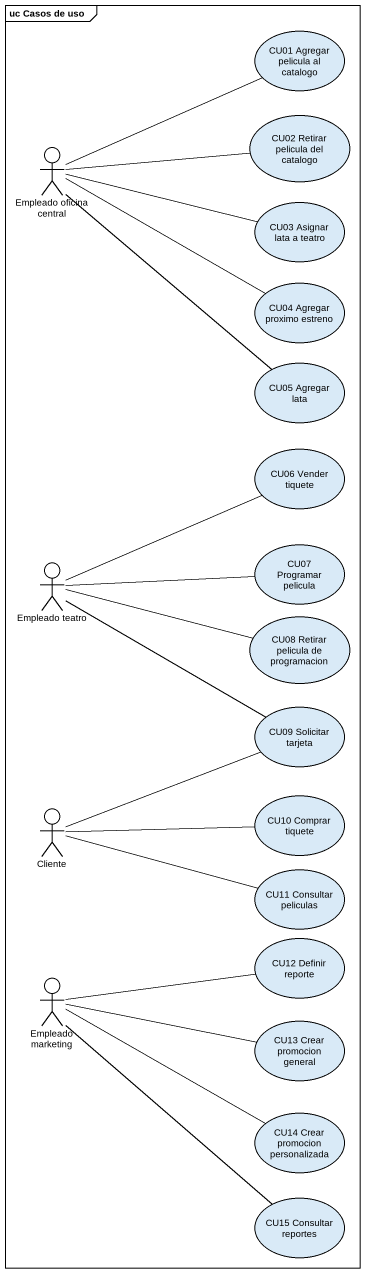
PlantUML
@startuml
mainframe uc Casos de uso
usecase "CU01 Agregar pelicula al catalogo" as CU01_Agregar_pelicula_al
usecase "CU02 Retirar pelicula del catalogo" as CU02_Retirar_pelicula_del
actor "Empleado oficina central" as Empleado_oficina_central
usecase "CU03 Asignar lata a teatro" as CU03_Asignar_lata_a_teatro
usecase "CU04 Agregar proximo estreno" as CU04_Agregar_proximo_estreno
usecase "CU05 Agregar lata" as CU05_Agregar_lata
usecase "CU06 Vender tiquete" as CU06_Vender_tiquete
usecase "CU07 Programar pelicula" as CU07_Programar_pelicula
actor "Empleado teatro" as Empleado_teatro
usecase "CU08 Retirar pelicula de programacion" as CU08_Retirar_pelicula_de
usecase "CU09 Solicitar tarjeta" as CU09_Solicitar_tarjeta
actor Cliente
usecase "CU10 Comprar tiquete" as CU10_Comprar_tiquete
usecase "CU11 Consultar peliculas" as CU11_Consultar_peliculas
usecase "CU12 Definir reporte" as CU12_Definir_reporte
actor "Empleado marketing" as Empleado_marketing
usecase "CU13 Crear promocion general" as CU13_Crear_promocion_general
usecase "CU14 Crear promocion personalizada" as CU14_Crear_promocion
usecase "CU15 Consultar reportes" as CU15_Consultar_reportes
Empleado_oficina_central -right- CU01_Agregar_pelicula_al
Empleado_oficina_central -right- CU02_Retirar_pelicula_del
Empleado_oficina_central -right- CU03_Asignar_lata_a_teatro
Empleado_oficina_central -right- CU04_Agregar_proximo_estreno
Empleado_oficina_central -- CU05_Agregar_lata
Empleado_teatro -right- CU06_Vender_tiquete
Empleado_teatro -right- CU07_Programar_pelicula
Empleado_teatro -right- CU08_Retirar_pelicula_de
Empleado_teatro -right- CU09_Solicitar_tarjeta
Cliente -right- CU09_Solicitar_tarjeta
Cliente -right- CU10_Comprar_tiquete
Cliente -right- CU11_Consultar_peliculas
Empleado_marketing -right- CU12_Definir_reporte
Empleado_marketing -right- CU13_Crear_promocion_general
Empleado_marketing -right- CU14_Crear_promocion
Empleado_marketing -- CU15_Consultar_reportes
@enduml
